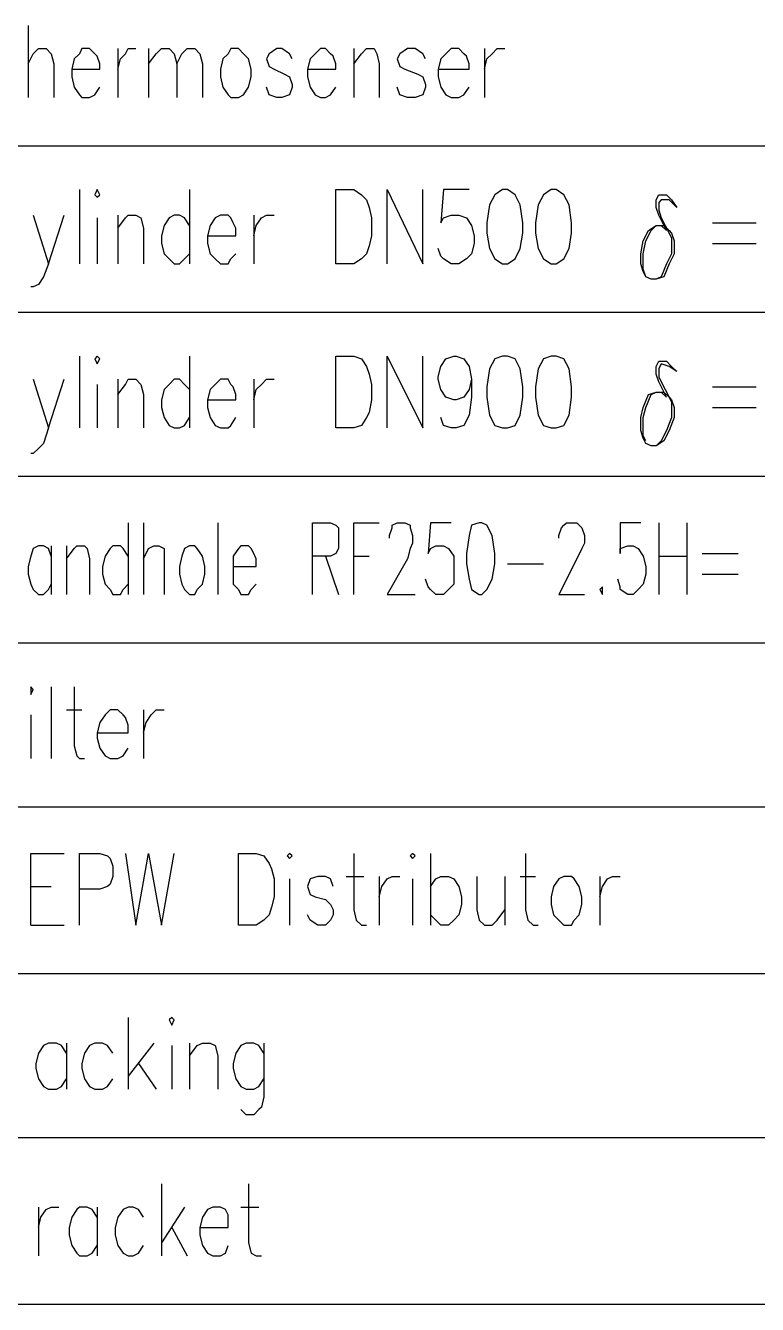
# Model space of a CAD drawing. Extents: x 0.3 to 16.2, y 0.3 to 22.9.
# Drawn here: x 12.5 to 13.452, y 3.833 to 5.497 of the extents above; entities that cross this region are included whole.
import ezdxf

# ---------------------------------------------------------------- set-up
doc = ezdxf.new("R2010")
doc.units = 0
doc.header["$MEASUREMENT"] = 0
doc.linetypes.add('AUSGEZOGEN', pattern=[0])
doc.layers.get('0').update_dxf_attribs({"linetype": 'AUSGEZOGEN'})

msp = doc.modelspace()

# ---------------------------------------------------------------- linework, layer by layer
for points in [[(12.5033, 5.4967), (12.5033, 5.4033)], [(12.5033, 5.4467), (12.51, 5.46), (12.51, 5.46), (12.5167, 5.4667), (12.5167, 5.4667), (12.5267, 5.4667), (12.5267, 5.4667), (12.5333, 5.46), (12.5333, 5.46), (12.5367, 5.4467), (12.5367, 5.4467), (12.5367, 5.4033)], [(12.56, 5.44), (12.5967, 5.44), (12.5967, 5.44), (12.5967, 5.4467), (12.5967, 5.4467), (12.5933, 5.4567), (12.5933, 5.4567), (12.59, 5.46), (12.59, 5.46), (12.5833, 5.4667), (12.5833, 5.4667), (12.5733, 5.4667), (12.5733, 5.4667), (12.57, 5.46), (12.57, 5.46), (12.5633, 5.4533), (12.5633, 5.4533), (12.56, 5.44), (12.56, 5.44), (12.56, 5.43), (12.56, 5.43), (12.5633, 5.4167), (12.5633, 5.4167), (12.57, 5.4067), (12.57, 5.4067), (12.5733, 5.4033), (12.5733, 5.4033), (12.5833, 5.4033), (12.5833, 5.4033), (12.59, 5.4067), (12.59, 5.4067), (12.5967, 5.4167)], [(12.62, 5.4667), (12.62, 5.4033)], [(12.62, 5.44), (12.6233, 5.4533), (12.6233, 5.4533), (12.63, 5.46), (12.63, 5.46), (12.6333, 5.4667), (12.6333, 5.4667), (12.6433, 5.4667)], [(12.66, 5.4667), (12.66, 5.4033)], [(12.66, 5.4467), (12.67, 5.46), (12.67, 5.46), (12.6767, 5.4667), (12.6767, 5.4667), (12.6867, 5.4667), (12.6867, 5.4667), (12.6933, 5.46), (12.6933, 5.46), (12.6967, 5.4467), (12.6967, 5.4467), (12.6967, 5.4033)], [(12.6967, 5.4467), (12.7033, 5.46), (12.7033, 5.46), (12.71, 5.4667), (12.71, 5.4667), (12.72, 5.4667), (12.72, 5.4667), (12.7267, 5.46), (12.7267, 5.46), (12.73, 5.4467), (12.73, 5.4467), (12.73, 5.4033)], [(12.7667, 5.4667), (12.7633, 5.46), (12.7633, 5.46), (12.7567, 5.4533), (12.7567, 5.4533), (12.7533, 5.44), (12.7533, 5.44), (12.7533, 5.43), (12.7533, 5.43), (12.7567, 5.4167), (12.7567, 5.4167), (12.7633, 5.4067), (12.7633, 5.4067), (12.7667, 5.4033), (12.7667, 5.4033), (12.7767, 5.4033), (12.7767, 5.4033), (12.7833, 5.4067), (12.7833, 5.4067), (12.79, 5.4167), (12.79, 5.4167), (12.7933, 5.43), (12.7933, 5.43), (12.7933, 5.44), (12.7933, 5.44), (12.79, 5.4533), (12.79, 5.4533), (12.7833, 5.46), (12.7833, 5.46), (12.7767, 5.4667), (12.7767, 5.4667), (12.7667, 5.4667), (12.7667, 5.4667)], [(12.8467, 5.4533), (12.8433, 5.46), (12.8433, 5.46), (12.8333, 5.4667), (12.8333, 5.4667), (12.8267, 5.4667), (12.8267, 5.4667), (12.8167, 5.46), (12.8167, 5.46), (12.8133, 5.4533), (12.8133, 5.4533), (12.8167, 5.4433), (12.8167, 5.4433), (12.8233, 5.44), (12.8233, 5.44), (12.8367, 5.4333), (12.8367, 5.4333), (12.8433, 5.43), (12.8433, 5.43), (12.8467, 5.42), (12.8467, 5.42), (12.8467, 5.4167), (12.8467, 5.4167), (12.8433, 5.4067), (12.8433, 5.4067), (12.8333, 5.4033), (12.8333, 5.4033), (12.8267, 5.4033), (12.8267, 5.4033), (12.8167, 5.4067), (12.8167, 5.4067), (12.8133, 5.4167)], [(12.8667, 5.44), (12.9033, 5.44), (12.9033, 5.44), (12.9033, 5.4467), (12.9033, 5.4467), (12.9, 5.4567), (12.9, 5.4567), (12.8967, 5.46), (12.8967, 5.46), (12.89, 5.4667), (12.89, 5.4667), (12.8833, 5.4667), (12.8833, 5.4667), (12.8767, 5.46), (12.8767, 5.46), (12.87, 5.4533), (12.87, 5.4533), (12.8667, 5.44), (12.8667, 5.44), (12.8667, 5.43), (12.8667, 5.43), (12.87, 5.4167), (12.87, 5.4167), (12.8767, 5.4067), (12.8767, 5.4067), (12.8833, 5.4033), (12.8833, 5.4033), (12.89, 5.4033), (12.89, 5.4033), (12.8967, 5.4067), (12.8967, 5.4067), (12.9033, 5.4167)], [(12.9267, 5.4667), (12.9267, 5.4033)], [(12.9267, 5.4467), (12.9367, 5.46), (12.9367, 5.46), (12.9433, 5.4667), (12.9433, 5.4667), (12.9533, 5.4667), (12.9533, 5.4667), (12.9567, 5.46), (12.9567, 5.46), (12.96, 5.4467), (12.96, 5.4467), (12.96, 5.4033)], [(13.02, 5.4533), (13.0167, 5.46), (13.0167, 5.46), (13.0067, 5.4667), (13.0067, 5.4667), (12.9967, 5.4667), (12.9967, 5.4667), (12.9867, 5.46), (12.9867, 5.46), (12.9833, 5.4533), (12.9833, 5.4533), (12.9867, 5.4433), (12.9867, 5.4433), (12.9933, 5.44), (12.9933, 5.44), (13.01, 5.4333), (13.01, 5.4333), (13.0167, 5.43), (13.0167, 5.43), (13.02, 5.42), (13.02, 5.42), (13.02, 5.4167), (13.02, 5.4167), (13.0167, 5.4067), (13.0167, 5.4067), (13.0067, 5.4033), (13.0067, 5.4033), (12.9967, 5.4033), (12.9967, 5.4033), (12.9867, 5.4067), (12.9867, 5.4067), (12.9833, 5.4167)], [(13.0367, 5.44), (13.0767, 5.44), (13.0767, 5.44), (13.0767, 5.4467), (13.0767, 5.4467), (13.0733, 5.4567), (13.0733, 5.4567), (13.07, 5.46), (13.07, 5.46), (13.0633, 5.4667), (13.0633, 5.4667), (13.0533, 5.4667), (13.0533, 5.4667), (13.0467, 5.46), (13.0467, 5.46), (13.04, 5.4533), (13.04, 5.4533), (13.0367, 5.44), (13.0367, 5.44), (13.0367, 5.43), (13.0367, 5.43), (13.04, 5.4167), (13.04, 5.4167), (13.0467, 5.4067), (13.0467, 5.4067), (13.0533, 5.4033), (13.0533, 5.4033), (13.0633, 5.4033), (13.0633, 5.4033), (13.07, 5.4067), (13.07, 5.4067), (13.0767, 5.4167)], [(13.0967, 5.4667), (13.0967, 5.4033)], [(13.0967, 5.44), (13.1, 5.4533), (13.1, 5.4533), (13.1067, 5.46), (13.1067, 5.46), (13.1133, 5.4667), (13.1133, 5.4667), (13.1233, 5.4667)], [(15.9833, 5.34), (11.1433, 5.34)], [(12.57, 5.2833), (12.57, 5.1867)], [(12.59, 5.2767), (12.5933, 5.2733), (12.5933, 5.2733), (12.5967, 5.2767), (12.5967, 5.2767), (12.5933, 5.2833), (12.5933, 5.2833), (12.59, 5.2767), (12.59, 5.2767)], [(12.7133, 5.2833), (12.7133, 5.1867)], [(12.9033, 5.1867), (12.9033, 5.2833), (12.9033, 5.2833), (12.9267, 5.2833), (12.9267, 5.2833), (12.9367, 5.2767), (12.9367, 5.2767), (12.9433, 5.27), (12.9433, 5.27), (12.9467, 5.26), (12.9467, 5.26), (12.95, 5.2467), (12.95, 5.2467), (12.95, 5.2233), (12.95, 5.2233), (12.9467, 5.21), (12.9467, 5.21), (12.9433, 5.2), (12.9433, 5.2), (12.9367, 5.1933), (12.9367, 5.1933), (12.9267, 5.1867), (12.9267, 5.1867), (12.9033, 5.1867), (12.9033, 5.1867)], [(12.97, 5.1867), (12.97, 5.2833), (12.97, 5.2833), (13.0167, 5.1867), (13.0167, 5.1867), (13.0167, 5.2833)], [(13.0767, 5.2833), (13.0433, 5.2833), (13.0433, 5.2833), (13.04, 5.24), (13.04, 5.24), (13.0433, 5.2467), (13.0433, 5.2467), (13.0533, 5.25), (13.0533, 5.25), (13.0633, 5.25), (13.0633, 5.25), (13.0733, 5.2467), (13.0733, 5.2467), (13.08, 5.2367), (13.08, 5.2367), (13.0833, 5.2233), (13.0833, 5.2233), (13.0833, 5.2133), (13.0833, 5.2133), (13.08, 5.2), (13.08, 5.2), (13.0733, 5.1933), (13.0733, 5.1933), (13.0633, 5.1867), (13.0633, 5.1867), (13.0533, 5.1867), (13.0533, 5.1867), (13.0433, 5.1933), (13.0433, 5.1933), (13.04, 5.1967), (13.04, 5.1967), (13.0367, 5.2067)], [(13.12, 5.2833), (13.11, 5.2767), (13.11, 5.2767), (13.1033, 5.2633), (13.1033, 5.2633), (13.1, 5.24), (13.1, 5.24), (13.1, 5.2267), (13.1, 5.2267), (13.1033, 5.2067), (13.1033, 5.2067), (13.11, 5.1933), (13.11, 5.1933), (13.12, 5.1867), (13.12, 5.1867), (13.1267, 5.1867), (13.1267, 5.1867), (13.1367, 5.1933), (13.1367, 5.1933), (13.1433, 5.2067), (13.1433, 5.2067), (13.1467, 5.2267), (13.1467, 5.2267), (13.1467, 5.24), (13.1467, 5.24), (13.1433, 5.2633), (13.1433, 5.2633), (13.1367, 5.2767), (13.1367, 5.2767), (13.1267, 5.2833), (13.1267, 5.2833), (13.12, 5.2833), (13.12, 5.2833)], [(13.1833, 5.2833), (13.1733, 5.2767), (13.1733, 5.2767), (13.1667, 5.2633), (13.1667, 5.2633), (13.1633, 5.24), (13.1633, 5.24), (13.1633, 5.2267), (13.1633, 5.2267), (13.1667, 5.2067), (13.1667, 5.2067), (13.1733, 5.1933), (13.1733, 5.1933), (13.1833, 5.1867), (13.1833, 5.1867), (13.19, 5.1867), (13.19, 5.1867), (13.2, 5.1933), (13.2, 5.1933), (13.2067, 5.2067), (13.2067, 5.2067), (13.21, 5.2267), (13.21, 5.2267), (13.21, 5.24), (13.21, 5.24), (13.2067, 5.2633), (13.2067, 5.2633), (13.2, 5.2767), (13.2, 5.2767), (13.19, 5.2833), (13.19, 5.2833), (13.1833, 5.2833), (13.1833, 5.2833)], [(13.3133, 5.1667), (13.3067, 5.17), (13.3067, 5.17), (13.3033, 5.1767), (13.3033, 5.1767), (13.3, 5.1867), (13.3, 5.1867), (13.3, 5.2), (13.3, 5.2), (13.3033, 5.2167), (13.3033, 5.2167), (13.31, 5.23), (13.31, 5.23), (13.32, 5.2367), (13.32, 5.2367), (13.3267, 5.2367), (13.3267, 5.2367), (13.3333, 5.23), (13.3333, 5.23), (13.3233, 5.25), (13.3233, 5.25), (13.32, 5.26), (13.32, 5.26), (13.32, 5.27), (13.32, 5.27), (13.3233, 5.2767), (13.3233, 5.2767), (13.3333, 5.2767), (13.3333, 5.2767), (13.34, 5.27), (13.34, 5.27), (13.3467, 5.26), (13.3467, 5.26), (13.3367, 5.27), (13.3367, 5.27), (13.3267, 5.27), (13.3267, 5.27), (13.3233, 5.2667), (13.3233, 5.2667), (13.3233, 5.2567), (13.3233, 5.2567), (13.3267, 5.2467), (13.3267, 5.2467), (13.3367, 5.2267), (13.3367, 5.2267), (13.34, 5.22), (13.34, 5.22), (13.34, 5.2), (13.34, 5.2), (13.3333, 5.1867), (13.3333, 5.1867), (13.3267, 5.17), (13.3267, 5.17), (13.32, 5.1667), (13.32, 5.1667), (13.3133, 5.1667), (13.3133, 5.1667)], [(12.51, 5.25), (12.53, 5.1867), (12.53, 5.1867), (12.55, 5.25)], [(12.5933, 5.2467), (12.5933, 5.1867)], [(12.62, 5.25), (12.62, 5.1867)], [(12.62, 5.2333), (12.63, 5.2467), (12.63, 5.2467), (12.6333, 5.25), (12.6333, 5.25), (12.6433, 5.25), (12.6433, 5.25), (12.65, 5.2467), (12.65, 5.2467), (12.6533, 5.2333), (12.6533, 5.2333), (12.6533, 5.1867)], [(12.7133, 5.2367), (12.7067, 5.2467), (12.7067, 5.2467), (12.7, 5.25), (12.7, 5.25), (12.6933, 5.25), (12.6933, 5.25), (12.6867, 5.2467), (12.6867, 5.2467), (12.68, 5.2367), (12.68, 5.2367), (12.6767, 5.2233), (12.6767, 5.2233), (12.6767, 5.2133), (12.6767, 5.2133), (12.68, 5.2), (12.68, 5.2), (12.6867, 5.1933), (12.6867, 5.1933), (12.6933, 5.1867), (12.6933, 5.1867), (12.7, 5.1867), (12.7, 5.1867), (12.7067, 5.1933), (12.7067, 5.1933), (12.7133, 5.2)], [(12.7367, 5.2233), (12.7733, 5.2233), (12.7733, 5.2233), (12.7733, 5.2333), (12.7733, 5.2333), (12.77, 5.24), (12.77, 5.24), (12.7667, 5.2467), (12.7667, 5.2467), (12.7633, 5.25), (12.7633, 5.25), (12.7533, 5.25), (12.7533, 5.25), (12.7467, 5.2467), (12.7467, 5.2467), (12.74, 5.2367), (12.74, 5.2367), (12.7367, 5.2233), (12.7367, 5.2233), (12.7367, 5.2133), (12.7367, 5.2133), (12.74, 5.2), (12.74, 5.2), (12.7467, 5.1933), (12.7467, 5.1933), (12.7533, 5.1867), (12.7533, 5.1867), (12.7633, 5.1867), (12.7633, 5.1867), (12.7667, 5.1933), (12.7667, 5.1933), (12.7733, 5.2)], [(12.7967, 5.25), (12.7967, 5.1867)], [(12.7967, 5.2233), (12.8, 5.2367), (12.8, 5.2367), (12.8067, 5.2467), (12.8067, 5.2467), (12.8133, 5.25), (12.8133, 5.25), (12.8233, 5.25)], [(13.3933, 5.24), (13.45, 5.24)], [(13.3067, 5.17), (13.3033, 5.18), (13.3033, 5.18), (13.3033, 5.2), (13.3033, 5.2), (13.3067, 5.2167), (13.3067, 5.2167), (13.3133, 5.23), (13.3133, 5.23), (13.32, 5.2367), (13.32, 5.2367), (13.33, 5.2367), (13.33, 5.2367), (13.3367, 5.23), (13.3367, 5.23), (13.34, 5.2267), (13.34, 5.2267), (13.3433, 5.2167), (13.3433, 5.2167), (13.3433, 5.2), (13.3433, 5.2), (13.3367, 5.1867), (13.3367, 5.1867), (13.33, 5.17), (13.33, 5.17), (13.32, 5.1667)], [(13.3933, 5.2133), (13.45, 5.2133)], [(12.53, 5.1867), (12.5233, 5.17), (12.5233, 5.17), (12.5167, 5.16), (12.5167, 5.16), (12.51, 5.1567), (12.51, 5.1567), (12.5067, 5.1567)], [(15.9833, 5.1233), (11.1433, 5.1233)], [(12.57, 5.0667), (12.57, 4.9733)], [(12.59, 5.0633), (12.5933, 5.0567), (12.5933, 5.0567), (12.5967, 5.0633), (12.5967, 5.0633), (12.5933, 5.0667), (12.5933, 5.0667), (12.59, 5.0633), (12.59, 5.0633)], [(12.7133, 5.0667), (12.7133, 4.9733)], [(12.9033, 4.9733), (12.9033, 5.0667), (12.9033, 5.0667), (12.9267, 5.0667), (12.9267, 5.0667), (12.9367, 5.0633), (12.9367, 5.0633), (12.9433, 5.0533), (12.9433, 5.0533), (12.9467, 5.0433), (12.9467, 5.0433), (12.95, 5.03), (12.95, 5.03), (12.95, 5.01), (12.95, 5.01), (12.9467, 4.9933), (12.9467, 4.9933), (12.9433, 4.9867), (12.9433, 4.9867), (12.9367, 4.9767), (12.9367, 4.9767), (12.9267, 4.9733), (12.9267, 4.9733), (12.9033, 4.9733), (12.9033, 4.9733)], [(12.97, 4.9733), (12.97, 5.0667), (12.97, 5.0667), (13.0167, 4.9733), (13.0167, 4.9733), (13.0167, 5.0667)], [(13.08, 5.0367), (13.0767, 5.0233), (13.0767, 5.0233), (13.07, 5.0133), (13.07, 5.0133), (13.06, 5.01), (13.06, 5.01), (13.0567, 5.01), (13.0567, 5.01), (13.0467, 5.0133), (13.0467, 5.0133), (13.04, 5.0233), (13.04, 5.0233), (13.0367, 5.0367), (13.0367, 5.0367), (13.0367, 5.04), (13.0367, 5.04), (13.04, 5.0533), (13.04, 5.0533), (13.0467, 5.0633), (13.0467, 5.0633), (13.0567, 5.0667), (13.0567, 5.0667), (13.06, 5.0667), (13.06, 5.0667), (13.07, 5.0633), (13.07, 5.0633), (13.0767, 5.0533), (13.0767, 5.0533), (13.08, 5.0367), (13.08, 5.0367), (13.08, 5.0133), (13.08, 5.0133), (13.0767, 4.99), (13.0767, 4.99), (13.07, 4.9767), (13.07, 4.9767), (13.06, 4.9733), (13.06, 4.9733), (13.0533, 4.9733), (13.0533, 4.9733), (13.0433, 4.9767), (13.0433, 4.9767), (13.04, 4.9867)], [(13.12, 5.0667), (13.11, 5.0633), (13.11, 5.0633), (13.1033, 5.05), (13.1033, 5.05), (13.1, 5.0267), (13.1, 5.0267), (13.1, 5.0133), (13.1, 5.0133), (13.1033, 4.99), (13.1033, 4.99), (13.11, 4.9767), (13.11, 4.9767), (13.12, 4.9733), (13.12, 4.9733), (13.1267, 4.9733), (13.1267, 4.9733), (13.1367, 4.9767), (13.1367, 4.9767), (13.1433, 4.99), (13.1433, 4.99), (13.1467, 5.0133), (13.1467, 5.0133), (13.1467, 5.0267), (13.1467, 5.0267), (13.1433, 5.05), (13.1433, 5.05), (13.1367, 5.0633), (13.1367, 5.0633), (13.1267, 5.0667), (13.1267, 5.0667), (13.12, 5.0667), (13.12, 5.0667)], [(13.1833, 5.0667), (13.1733, 5.0633), (13.1733, 5.0633), (13.1667, 5.05), (13.1667, 5.05), (13.1633, 5.0267), (13.1633, 5.0267), (13.1633, 5.0133), (13.1633, 5.0133), (13.1667, 4.99), (13.1667, 4.99), (13.1733, 4.9767), (13.1733, 4.9767), (13.1833, 4.9733), (13.1833, 4.9733), (13.19, 4.9733), (13.19, 4.9733), (13.2, 4.9767), (13.2, 4.9767), (13.2067, 4.99), (13.2067, 4.99), (13.21, 5.0133), (13.21, 5.0133), (13.21, 5.0267), (13.21, 5.0267), (13.2067, 5.05), (13.2067, 5.05), (13.2, 5.0633), (13.2, 5.0633), (13.19, 5.0667), (13.19, 5.0667), (13.1833, 5.0667), (13.1833, 5.0667)], [(13.3133, 4.95), (13.3067, 4.9533), (13.3067, 4.9533), (13.3033, 4.96), (13.3033, 4.96), (13.3, 4.97), (13.3, 4.97), (13.3, 4.9867), (13.3, 4.9867), (13.3033, 5), (13.3033, 5), (13.31, 5.0167), (13.31, 5.0167), (13.32, 5.02), (13.32, 5.02), (13.3267, 5.02), (13.3267, 5.02), (13.3333, 5.0133), (13.3333, 5.0133), (13.3233, 5.0333), (13.3233, 5.0333), (13.32, 5.0433), (13.32, 5.0433), (13.32, 5.0533), (13.32, 5.0533), (13.3233, 5.06), (13.3233, 5.06), (13.3333, 5.06), (13.3333, 5.06), (13.34, 5.0533), (13.34, 5.0533), (13.3467, 5.0467), (13.3467, 5.0467), (13.3367, 5.0533), (13.3367, 5.0533), (13.3267, 5.0567), (13.3267, 5.0567), (13.3233, 5.05), (13.3233, 5.05), (13.3233, 5.04), (13.3233, 5.04), (13.3267, 5.0333), (13.3267, 5.0333), (13.3367, 5.0133), (13.3367, 5.0133), (13.34, 5.0067), (13.34, 5.0067), (13.34, 4.9867), (13.34, 4.9867), (13.3333, 4.97), (13.3333, 4.97), (13.3267, 4.9567), (13.3267, 4.9567), (13.32, 4.95), (13.32, 4.95), (13.3133, 4.95), (13.3133, 4.95)], [(12.51, 5.0367), (12.53, 4.9733), (12.53, 4.9733), (12.55, 5.0367)], [(12.5933, 5.03), (12.5933, 4.9733)], [(12.62, 5.0367), (12.62, 4.9733)], [(12.62, 5.0167), (12.63, 5.03), (12.63, 5.03), (12.6333, 5.0367), (12.6333, 5.0367), (12.6433, 5.0367), (12.6433, 5.0367), (12.65, 5.03), (12.65, 5.03), (12.6533, 5.0167), (12.6533, 5.0167), (12.6533, 4.9733)], [(12.7133, 5.0233), (12.7067, 5.03), (12.7067, 5.03), (12.7, 5.0367), (12.7, 5.0367), (12.6933, 5.0367), (12.6933, 5.0367), (12.6867, 5.03), (12.6867, 5.03), (12.68, 5.0233), (12.68, 5.0233), (12.6767, 5.01), (12.6767, 5.01), (12.6767, 5), (12.6767, 5), (12.68, 4.9867), (12.68, 4.9867), (12.6867, 4.9767), (12.6867, 4.9767), (12.6933, 4.9733), (12.6933, 4.9733), (12.7, 4.9733), (12.7, 4.9733), (12.7067, 4.9767), (12.7067, 4.9767), (12.7133, 4.9867)], [(12.7367, 5.01), (12.7733, 5.01), (12.7733, 5.01), (12.7733, 5.0167), (12.7733, 5.0167), (12.77, 5.0267), (12.77, 5.0267), (12.7667, 5.03), (12.7667, 5.03), (12.7633, 5.0367), (12.7633, 5.0367), (12.7533, 5.0367), (12.7533, 5.0367), (12.7467, 5.03), (12.7467, 5.03), (12.74, 5.0233), (12.74, 5.0233), (12.7367, 5.01), (12.7367, 5.01), (12.7367, 5), (12.7367, 5), (12.74, 4.9867), (12.74, 4.9867), (12.7467, 4.9767), (12.7467, 4.9767), (12.7533, 4.9733), (12.7533, 4.9733), (12.7633, 4.9733), (12.7633, 4.9733), (12.7667, 4.9767), (12.7667, 4.9767), (12.7733, 4.9867)], [(12.7967, 5.0367), (12.7967, 4.9733)], [(12.7967, 5.01), (12.8, 5.0233), (12.8, 5.0233), (12.8067, 5.03), (12.8067, 5.03), (12.8133, 5.0367), (12.8133, 5.0367), (12.8233, 5.0367)], [(13.3933, 5.0267), (13.45, 5.0267)], [(13.3067, 4.9567), (13.3033, 4.9633), (13.3033, 4.9633), (13.3033, 4.9867), (13.3033, 4.9867), (13.3067, 5), (13.3067, 5), (13.3133, 5.0167), (13.3133, 5.0167), (13.32, 5.02), (13.32, 5.02), (13.33, 5.02), (13.33, 5.02), (13.3367, 5.0133), (13.3367, 5.0133), (13.34, 5.01), (13.34, 5.01), (13.3433, 5), (13.3433, 5), (13.3433, 4.9867), (13.3433, 4.9867), (13.3367, 4.97), (13.3367, 4.97), (13.33, 4.9567), (13.33, 4.9567), (13.32, 4.95)], [(13.3933, 5), (13.45, 5)], [(12.53, 4.9733), (12.5233, 4.9533), (12.5233, 4.9533), (12.5167, 4.9467), (12.5167, 4.9467), (12.51, 4.94), (12.51, 4.94), (12.5067, 4.94)], [(15.9833, 4.91), (11.1433, 4.91)], [(12.6333, 4.85), (12.6333, 4.7567)], [(12.6533, 4.85), (12.6533, 4.7567)], [(12.75, 4.85), (12.75, 4.7567)], [(12.8733, 4.7567), (12.8733, 4.85), (12.8733, 4.85), (12.8967, 4.85), (12.8967, 4.85), (12.9033, 4.8467), (12.9033, 4.8467), (12.9067, 4.8433), (12.9067, 4.8433), (12.9067, 4.8167), (12.9067, 4.8167), (12.9033, 4.81), (12.9033, 4.81), (12.8967, 4.8067), (12.8967, 4.8067), (12.8733, 4.8067)], [(12.9267, 4.7567), (12.9267, 4.85), (12.9267, 4.85), (12.96, 4.85)], [(12.9733, 4.83), (12.9733, 4.8333), (12.9733, 4.8333), (12.9767, 4.8433), (12.9767, 4.8433), (12.9767, 4.8467), (12.9767, 4.8467), (12.9833, 4.85), (12.9833, 4.85), (12.9933, 4.85), (12.9933, 4.85), (13, 4.8467), (13, 4.8467), (13, 4.8433), (13, 4.8433), (13.0033, 4.8333), (13.0033, 4.8333), (13.0033, 4.8233), (13.0033, 4.8233), (13, 4.8167), (13, 4.8167), (12.9967, 4.8033), (12.9967, 4.8033), (12.97, 4.7567), (12.97, 4.7567), (13.0067, 4.7567)], [(13.0533, 4.85), (13.0267, 4.85), (13.0267, 4.85), (13.0233, 4.81), (13.0233, 4.81), (13.0267, 4.8167), (13.0267, 4.8167), (13.0333, 4.82), (13.0333, 4.82), (13.0433, 4.82), (13.0433, 4.82), (13.05, 4.8167), (13.05, 4.8167), (13.0567, 4.8067), (13.0567, 4.8067), (13.0567, 4.77), (13.0567, 4.77), (13.05, 4.7633), (13.05, 4.7633), (13.0433, 4.7567), (13.0433, 4.7567), (13.0333, 4.7567), (13.0333, 4.7567), (13.0267, 4.7633), (13.0267, 4.7633), (13.0233, 4.7667), (13.0233, 4.7667), (13.02, 4.7767)], [(13.09, 4.85), (13.08, 4.8467), (13.08, 4.8467), (13.0767, 4.8333), (13.0767, 4.8333), (13.0733, 4.81), (13.0733, 4.81), (13.0733, 4.7967), (13.0733, 4.7967), (13.0767, 4.7767), (13.0767, 4.7767), (13.08, 4.7633), (13.08, 4.7633), (13.09, 4.7567), (13.09, 4.7567), (13.0933, 4.7567), (13.0933, 4.7567), (13.1, 4.7633), (13.1, 4.7633), (13.1067, 4.7767), (13.1067, 4.7767), (13.11, 4.7967), (13.11, 4.7967), (13.11, 4.81), (13.11, 4.81), (13.1067, 4.8333), (13.1067, 4.8333), (13.1, 4.8467), (13.1, 4.8467), (13.0933, 4.85), (13.0933, 4.85), (13.09, 4.85), (13.09, 4.85)], [(13.1933, 4.83), (13.1933, 4.8333), (13.1933, 4.8333), (13.1967, 4.8433), (13.1967, 4.8433), (13.2, 4.8467), (13.2, 4.8467), (13.2033, 4.85), (13.2033, 4.85), (13.2167, 4.85), (13.2167, 4.85), (13.22, 4.8467), (13.22, 4.8467), (13.2233, 4.8433), (13.2233, 4.8433), (13.2267, 4.8333), (13.2267, 4.8333), (13.2267, 4.8233), (13.2267, 4.8233), (13.2233, 4.8167), (13.2233, 4.8167), (13.2167, 4.8033), (13.2167, 4.8033), (13.1933, 4.7567), (13.1933, 4.7567), (13.2267, 4.7567)], [(13.3, 4.85), (13.2733, 4.85), (13.2733, 4.85), (13.2733, 4.81), (13.2733, 4.81), (13.2733, 4.8167), (13.2733, 4.8167), (13.2833, 4.82), (13.2833, 4.82), (13.29, 4.82), (13.29, 4.82), (13.2967, 4.8167), (13.2967, 4.8167), (13.3033, 4.8067), (13.3033, 4.8067), (13.3067, 4.7933), (13.3067, 4.7933), (13.3067, 4.7833), (13.3067, 4.7833), (13.3033, 4.77), (13.3033, 4.77), (13.2967, 4.7633), (13.2967, 4.7633), (13.29, 4.7567), (13.29, 4.7567), (13.2833, 4.7567), (13.2833, 4.7567), (13.2733, 4.7633), (13.2733, 4.7633), (13.2733, 4.7667), (13.2733, 4.7667), (13.27, 4.7767)], [(13.3233, 4.85), (13.3233, 4.7567)], [(13.36, 4.85), (13.36, 4.7567)], [(12.5333, 4.8067), (12.53, 4.8167), (12.53, 4.8167), (12.5233, 4.82), (12.5233, 4.82), (12.5167, 4.82), (12.5167, 4.82), (12.51, 4.8167), (12.51, 4.8167), (12.5067, 4.8067), (12.5067, 4.8067), (12.5033, 4.7933), (12.5033, 4.7933), (12.5033, 4.7833), (12.5033, 4.7833), (12.5067, 4.77), (12.5067, 4.77), (12.51, 4.7633), (12.51, 4.7633), (12.5167, 4.7567), (12.5167, 4.7567), (12.5233, 4.7567), (12.5233, 4.7567), (12.53, 4.7633), (12.53, 4.7633), (12.5333, 4.77)], [(12.5333, 4.82), (12.5333, 4.7567)], [(12.5533, 4.82), (12.5533, 4.7567)], [(12.5533, 4.8033), (12.5633, 4.8167), (12.5633, 4.8167), (12.5667, 4.82), (12.5667, 4.82), (12.5767, 4.82), (12.5767, 4.82), (12.58, 4.8167), (12.58, 4.8167), (12.5833, 4.8033), (12.5833, 4.8033), (12.5833, 4.7567)], [(12.6333, 4.8067), (12.6267, 4.8167), (12.6267, 4.8167), (12.6233, 4.82), (12.6233, 4.82), (12.6133, 4.82), (12.6133, 4.82), (12.61, 4.8167), (12.61, 4.8167), (12.6033, 4.8067), (12.6033, 4.8067), (12.6, 4.7933), (12.6, 4.7933), (12.6, 4.7833), (12.6, 4.7833), (12.6033, 4.77), (12.6033, 4.77), (12.61, 4.7633), (12.61, 4.7633), (12.6133, 4.7567), (12.6133, 4.7567), (12.6233, 4.7567), (12.6233, 4.7567), (12.6267, 4.7633), (12.6267, 4.7633), (12.6333, 4.77)], [(12.6533, 4.8033), (12.66, 4.8167), (12.66, 4.8167), (12.6667, 4.82), (12.6667, 4.82), (12.6733, 4.82), (12.6733, 4.82), (12.68, 4.8167), (12.68, 4.8167), (12.68, 4.7567)], [(12.7133, 4.82), (12.7067, 4.8167), (12.7067, 4.8167), (12.7033, 4.8067), (12.7033, 4.8067), (12.7, 4.7933), (12.7, 4.7933), (12.7, 4.7833), (12.7, 4.7833), (12.7033, 4.77), (12.7033, 4.77), (12.7067, 4.7633), (12.7067, 4.7633), (12.7133, 4.7567), (12.7133, 4.7567), (12.72, 4.7567), (12.72, 4.7567), (12.7233, 4.7633), (12.7233, 4.7633), (12.73, 4.77), (12.73, 4.77), (12.7333, 4.7833), (12.7333, 4.7833), (12.7333, 4.7933), (12.7333, 4.7933), (12.73, 4.8067), (12.73, 4.8067), (12.7233, 4.8167), (12.7233, 4.8167), (12.72, 4.82), (12.72, 4.82), (12.7133, 4.82), (12.7133, 4.82)], [(12.77, 4.7933), (12.8, 4.7933), (12.8, 4.7933), (12.8, 4.8033), (12.8, 4.8033), (12.7967, 4.81), (12.7967, 4.81), (12.7933, 4.8167), (12.7933, 4.8167), (12.79, 4.82), (12.79, 4.82), (12.78, 4.82), (12.78, 4.82), (12.7767, 4.8167), (12.7767, 4.8167), (12.77, 4.8067), (12.77, 4.8067), (12.77, 4.77), (12.77, 4.77), (12.7767, 4.7633), (12.7767, 4.7633), (12.78, 4.7567), (12.78, 4.7567), (12.79, 4.7567), (12.79, 4.7567), (12.7933, 4.7633), (12.7933, 4.7633), (12.8, 4.77)], [(13.38, 4.81), (13.4267, 4.81)], [(12.89, 4.8067), (12.9067, 4.7567)], [(12.9267, 4.8067), (12.9467, 4.8067)], [(13.1267, 4.7967), (13.1733, 4.7967)], [(13.3233, 4.8067), (13.36, 4.8067)], [(13.38, 4.7833), (13.4267, 4.7833)], [(13.25, 4.7667), (13.2467, 4.7633), (13.2467, 4.7633), (13.25, 4.7567), (13.25, 4.7567), (13.25, 4.7667), (13.25, 4.7667)], [(15.9833, 4.6933), (11.1433, 4.6933)], [(12.5067, 4.6333), (12.5067, 4.6267), (12.5067, 4.6267), (12.51, 4.6333), (12.51, 4.6333), (12.5067, 4.6367), (12.5067, 4.6367), (12.5067, 4.6333), (12.5067, 4.6333)], [(12.5333, 4.6367), (12.5333, 4.5433)], [(12.5633, 4.6367), (12.5633, 4.56), (12.5633, 4.56), (12.5667, 4.5467), (12.5667, 4.5467), (12.57, 4.5433), (12.57, 4.5433), (12.5767, 4.5433)], [(12.5067, 4.6), (12.5067, 4.5433)], [(12.5533, 4.6067), (12.5733, 4.6067)], [(12.5933, 4.5767), (12.6333, 4.5767), (12.6333, 4.5767), (12.6333, 4.5867), (12.6333, 4.5867), (12.63, 4.5967), (12.63, 4.5967), (12.6267, 4.6), (12.6267, 4.6), (12.62, 4.6067), (12.62, 4.6067), (12.61, 4.6067), (12.61, 4.6067), (12.6033, 4.6), (12.6033, 4.6), (12.5967, 4.59), (12.5967, 4.59), (12.5933, 4.5767), (12.5933, 4.5767), (12.5933, 4.57), (12.5933, 4.57), (12.5967, 4.5567), (12.5967, 4.5567), (12.6033, 4.5467), (12.6033, 4.5467), (12.61, 4.5433), (12.61, 4.5433), (12.62, 4.5433), (12.62, 4.5433), (12.6267, 4.5467), (12.6267, 4.5467), (12.6333, 4.5567)], [(12.6533, 4.6067), (12.6533, 4.5433)], [(12.6533, 4.5767), (12.6567, 4.59), (12.6567, 4.59), (12.6633, 4.6), (12.6633, 4.6), (12.67, 4.6067), (12.67, 4.6067), (12.68, 4.6067)], [(15.9833, 4.48), (11.1433, 4.48)], [(12.5067, 4.3267), (12.5067, 4.42), (12.5067, 4.42), (12.55, 4.42)], [(12.57, 4.3267), (12.57, 4.42), (12.57, 4.42), (12.5967, 4.42), (12.5967, 4.42), (12.6067, 4.4167), (12.6067, 4.4167), (12.61, 4.4133), (12.61, 4.4133), (12.6133, 4.4033), (12.6133, 4.4033), (12.6133, 4.39), (12.6133, 4.39), (12.61, 4.38), (12.61, 4.38), (12.6067, 4.3767), (12.6067, 4.3767), (12.5967, 4.3733), (12.5967, 4.3733), (12.57, 4.3733)], [(12.63, 4.42), (12.6433, 4.3267), (12.6433, 4.3267), (12.66, 4.42), (12.66, 4.42), (12.6767, 4.3267), (12.6767, 4.3267), (12.6933, 4.42)], [(12.7767, 4.3267), (12.7767, 4.42), (12.7767, 4.42), (12.8, 4.42), (12.8, 4.42), (12.81, 4.4167), (12.81, 4.4167), (12.8167, 4.4067), (12.8167, 4.4067), (12.82, 4.4), (12.82, 4.4), (12.8233, 4.3867), (12.8233, 4.3867), (12.8233, 4.3633), (12.8233, 4.3633), (12.82, 4.35), (12.82, 4.35), (12.8167, 4.34), (12.8167, 4.34), (12.81, 4.3333), (12.81, 4.3333), (12.8, 4.3267), (12.8, 4.3267), (12.7767, 4.3267), (12.7767, 4.3267)], [(12.84, 4.4167), (12.8433, 4.4133), (12.8433, 4.4133), (12.8467, 4.4167), (12.8467, 4.4167), (12.8433, 4.42), (12.8433, 4.42), (12.84, 4.4167), (12.84, 4.4167)], [(12.9267, 4.42), (12.9267, 4.3467), (12.9267, 4.3467), (12.93, 4.3333), (12.93, 4.3333), (12.9367, 4.3267), (12.9367, 4.3267), (12.9433, 4.3267)], [(13, 4.4167), (13.0033, 4.4133), (13.0033, 4.4133), (13.0067, 4.4167), (13.0067, 4.4167), (13.0033, 4.42), (13.0033, 4.42), (13, 4.4167), (13, 4.4167)], [(13.0267, 4.42), (13.0267, 4.3267)], [(13.15, 4.42), (13.15, 4.3467), (13.15, 4.3467), (13.1533, 4.3333), (13.1533, 4.3333), (13.16, 4.3267), (13.16, 4.3267), (13.1667, 4.3267)], [(12.5067, 4.3767), (12.5333, 4.3767)], [(12.8433, 4.3867), (12.8433, 4.3267)], [(12.9, 4.3767), (12.8967, 4.3867), (12.8967, 4.3867), (12.89, 4.39), (12.89, 4.39), (12.88, 4.39), (12.88, 4.39), (12.87, 4.3867), (12.87, 4.3867), (12.8667, 4.3767), (12.8667, 4.3767), (12.87, 4.3667), (12.87, 4.3667), (12.8767, 4.3633), (12.8767, 4.3633), (12.89, 4.36), (12.89, 4.36), (12.8967, 4.3533), (12.8967, 4.3533), (12.9, 4.3467), (12.9, 4.3467), (12.9, 4.34), (12.9, 4.34), (12.8967, 4.3333), (12.8967, 4.3333), (12.89, 4.3267), (12.89, 4.3267), (12.88, 4.3267), (12.88, 4.3267), (12.87, 4.3333), (12.87, 4.3333), (12.8667, 4.34)], [(12.9167, 4.39), (12.94, 4.39)], [(12.96, 4.39), (12.96, 4.3267)], [(12.96, 4.3633), (12.9633, 4.3767), (12.9633, 4.3767), (12.97, 4.3867), (12.97, 4.3867), (12.9767, 4.39), (12.9767, 4.39), (12.9867, 4.39)], [(13.0033, 4.3867), (13.0033, 4.3267)], [(13.0267, 4.3767), (13.0333, 4.3867), (13.0333, 4.3867), (13.04, 4.39), (13.04, 4.39), (13.05, 4.39), (13.05, 4.39), (13.0567, 4.3867), (13.0567, 4.3867), (13.0633, 4.3767), (13.0633, 4.3767), (13.0667, 4.3633), (13.0667, 4.3633), (13.0667, 4.3533), (13.0667, 4.3533), (13.0633, 4.34), (13.0633, 4.34), (13.0567, 4.3333), (13.0567, 4.3333), (13.05, 4.3267), (13.05, 4.3267), (13.04, 4.3267), (13.04, 4.3267), (13.0333, 4.3333), (13.0333, 4.3333), (13.0267, 4.34)], [(13.0867, 4.39), (13.0867, 4.3467), (13.0867, 4.3467), (13.09, 4.3333), (13.09, 4.3333), (13.0967, 4.3267), (13.0967, 4.3267), (13.1067, 4.3267), (13.1067, 4.3267), (13.1133, 4.3333), (13.1133, 4.3333), (13.1233, 4.3467)], [(13.1233, 4.39), (13.1233, 4.3267)], [(13.1433, 4.39), (13.1633, 4.39)], [(13.2, 4.39), (13.1933, 4.3867), (13.1933, 4.3867), (13.1867, 4.3767), (13.1867, 4.3767), (13.1833, 4.3633), (13.1833, 4.3633), (13.1833, 4.3533), (13.1833, 4.3533), (13.1867, 4.34), (13.1867, 4.34), (13.1933, 4.3333), (13.1933, 4.3333), (13.2, 4.3267), (13.2, 4.3267), (13.21, 4.3267), (13.21, 4.3267), (13.2133, 4.3333), (13.2133, 4.3333), (13.22, 4.34), (13.22, 4.34), (13.2233, 4.3533), (13.2233, 4.3533), (13.2233, 4.3633), (13.2233, 4.3633), (13.22, 4.3767), (13.22, 4.3767), (13.2133, 4.3867), (13.2133, 4.3867), (13.21, 4.39), (13.21, 4.39), (13.2, 4.39), (13.2, 4.39)], [(13.2467, 4.39), (13.2467, 4.3267)], [(13.2467, 4.3633), (13.25, 4.3767), (13.25, 4.3767), (13.2567, 4.3867), (13.2567, 4.3867), (13.2633, 4.39), (13.2633, 4.39), (13.2733, 4.39)], [(12.5067, 4.3267), (12.55, 4.3267)], [(15.9833, 4.2633), (11.1433, 4.2633)], [(12.6333, 4.2067), (12.6333, 4.1133)], [(12.6867, 4.2033), (12.69, 4.1967), (12.69, 4.1967), (12.6933, 4.2033), (12.6933, 4.2033), (12.69, 4.2067), (12.69, 4.2067), (12.6867, 4.2033), (12.6867, 4.2033)], [(12.5533, 4.16), (12.5467, 4.17), (12.5467, 4.17), (12.54, 4.1733), (12.54, 4.1733), (12.53, 4.1733), (12.53, 4.1733), (12.5233, 4.17), (12.5233, 4.17), (12.5167, 4.16), (12.5167, 4.16), (12.5133, 4.1467), (12.5133, 4.1467), (12.5133, 4.14), (12.5133, 4.14), (12.5167, 4.1267), (12.5167, 4.1267), (12.5233, 4.1167), (12.5233, 4.1167), (12.53, 4.1133), (12.53, 4.1133), (12.54, 4.1133), (12.54, 4.1133), (12.5467, 4.1167), (12.5467, 4.1167), (12.5533, 4.1267)], [(12.5533, 4.1733), (12.5533, 4.1133)], [(12.6133, 4.16), (12.6067, 4.17), (12.6067, 4.17), (12.6, 4.1733), (12.6, 4.1733), (12.59, 4.1733), (12.59, 4.1733), (12.5833, 4.17), (12.5833, 4.17), (12.5767, 4.16), (12.5767, 4.16), (12.5733, 4.1467), (12.5733, 4.1467), (12.5733, 4.14), (12.5733, 4.14), (12.5767, 4.1267), (12.5767, 4.1267), (12.5833, 4.1167), (12.5833, 4.1167), (12.59, 4.1133), (12.59, 4.1133), (12.6, 4.1133), (12.6, 4.1133), (12.6067, 4.1167), (12.6067, 4.1167), (12.6133, 4.1267)], [(12.6667, 4.1733), (12.6333, 4.13)], [(12.69, 4.17), (12.69, 4.1133)], [(12.7133, 4.1733), (12.7133, 4.1133)], [(12.7133, 4.1567), (12.7233, 4.17), (12.7233, 4.17), (12.73, 4.1733), (12.73, 4.1733), (12.74, 4.1733), (12.74, 4.1733), (12.7467, 4.17), (12.7467, 4.17), (12.75, 4.1567), (12.75, 4.1567), (12.75, 4.1133)], [(12.81, 4.16), (12.8033, 4.17), (12.8033, 4.17), (12.7967, 4.1733), (12.7967, 4.1733), (12.7867, 4.1733), (12.7867, 4.1733), (12.78, 4.17), (12.78, 4.17), (12.7733, 4.16), (12.7733, 4.16), (12.77, 4.1467), (12.77, 4.1467), (12.77, 4.14), (12.77, 4.14), (12.7733, 4.1267), (12.7733, 4.1267), (12.78, 4.1167), (12.78, 4.1167), (12.7867, 4.1133), (12.7867, 4.1133), (12.7967, 4.1133), (12.7967, 4.1133), (12.8033, 4.1167), (12.8033, 4.1167), (12.81, 4.1267)], [(12.81, 4.1733), (12.81, 4.1033), (12.81, 4.1033), (12.8067, 4.09), (12.8067, 4.09), (12.8033, 4.0867), (12.8033, 4.0867), (12.7967, 4.08), (12.7967, 4.08), (12.7867, 4.08), (12.7867, 4.08), (12.78, 4.0867)], [(12.6467, 4.1467), (12.67, 4.1133)], [(15.9833, 4.05), (11.1433, 4.05)], [(12.6767, 3.99), (12.6767, 3.8967)], [(12.79, 3.99), (12.79, 3.9133), (12.79, 3.9133), (12.7933, 3.9), (12.7933, 3.9), (12.8, 3.8967), (12.8, 3.8967), (12.8067, 3.8967)], [(12.5167, 3.96), (12.5167, 3.8967)], [(12.5167, 3.9333), (12.52, 3.9467), (12.52, 3.9467), (12.5267, 3.9567), (12.5267, 3.9567), (12.5333, 3.96), (12.5333, 3.96), (12.5433, 3.96)], [(12.5933, 3.9467), (12.5867, 3.9567), (12.5867, 3.9567), (12.58, 3.96), (12.58, 3.96), (12.57, 3.96), (12.57, 3.96), (12.5667, 3.9567), (12.5667, 3.9567), (12.56, 3.9467), (12.56, 3.9467), (12.5567, 3.9333), (12.5567, 3.9333), (12.5567, 3.9233), (12.5567, 3.9233), (12.56, 3.91), (12.56, 3.91), (12.5667, 3.9), (12.5667, 3.9), (12.57, 3.8967), (12.57, 3.8967), (12.58, 3.8967), (12.58, 3.8967), (12.5867, 3.9), (12.5867, 3.9), (12.5933, 3.91)], [(12.5933, 3.96), (12.5933, 3.8967)], [(12.6533, 3.9467), (12.6467, 3.9567), (12.6467, 3.9567), (12.64, 3.96), (12.64, 3.96), (12.6333, 3.96), (12.6333, 3.96), (12.6267, 3.9567), (12.6267, 3.9567), (12.62, 3.9467), (12.62, 3.9467), (12.6167, 3.9333), (12.6167, 3.9333), (12.6167, 3.9233), (12.6167, 3.9233), (12.62, 3.91), (12.62, 3.91), (12.6267, 3.9), (12.6267, 3.9), (12.6333, 3.8967), (12.6333, 3.8967), (12.64, 3.8967), (12.64, 3.8967), (12.6467, 3.9), (12.6467, 3.9), (12.6533, 3.91)], [(12.7067, 3.96), (12.6767, 3.9133)], [(12.7267, 3.9333), (12.7633, 3.9333), (12.7633, 3.9333), (12.7633, 3.9433), (12.7633, 3.9433), (12.7633, 3.95), (12.7633, 3.95), (12.76, 3.9567), (12.76, 3.9567), (12.7533, 3.96), (12.7533, 3.96), (12.7433, 3.96), (12.7433, 3.96), (12.7367, 3.9567), (12.7367, 3.9567), (12.73, 3.9467), (12.73, 3.9467), (12.7267, 3.9333), (12.7267, 3.9333), (12.7267, 3.9233), (12.7267, 3.9233), (12.73, 3.91), (12.73, 3.91), (12.7367, 3.9), (12.7367, 3.9), (12.7433, 3.8967), (12.7433, 3.8967), (12.7533, 3.8967), (12.7533, 3.8967), (12.76, 3.9), (12.76, 3.9), (12.7633, 3.91)], [(12.78, 3.96), (12.8033, 3.96)], [(12.69, 3.9333), (12.71, 3.8967)], [(15.9833, 3.8333), (11.1433, 3.8333)]]:
    msp.add_lwpolyline(points)

doc.saveas('drawing.dxf')
